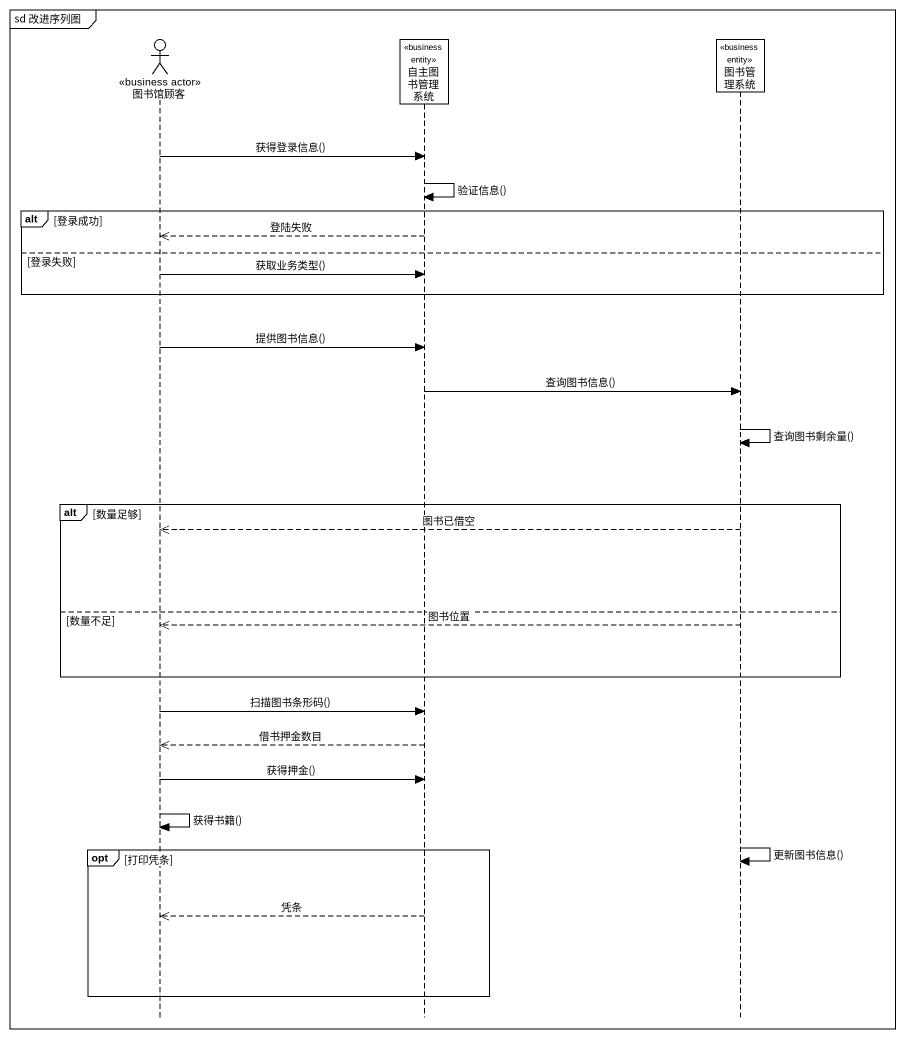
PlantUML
@startuml
mainframe sd 改进序列图
hide footbox
actor 图书馆顾客 <<business actor>>
participant 自主图书管理系统 <<business entity>>
participant 图书管理系统 <<business entity>>

图书馆顾客 -> 自主图书管理系统 : 获得登录信息()
自主图书管理系统 -> 自主图书管理系统 : 验证信息()
alt 登录成功
  自主图书管理系统 -->> 图书馆顾客 : 登陆失败
else 登录失败
  图书馆顾客 -> 自主图书管理系统 : 获取业务类型()
end
图书馆顾客 -> 自主图书管理系统 : 提供图书信息()
自主图书管理系统 -> 图书管理系统 : 查询图书信息()
图书管理系统 -> 图书管理系统 : 查询图书剩余量()
alt 数量足够
  图书管理系统 -->> 图书馆顾客 : 图书已借空
else 数量不足
  图书管理系统 -->> 图书馆顾客 : 图书位置
end
图书馆顾客 -> 自主图书管理系统 : 扫描图书条形码()
自主图书管理系统 -->> 图书馆顾客 : 借书押金数目
图书馆顾客 -> 自主图书管理系统 : 获得押金()
图书馆顾客 -> 图书馆顾客 : 获得书籍()
图书管理系统 -> 图书管理系统 : 更新图书信息()
opt 打印凭条
  自主图书管理系统 -->> 图书馆顾客 : 凭条
end
@enduml
